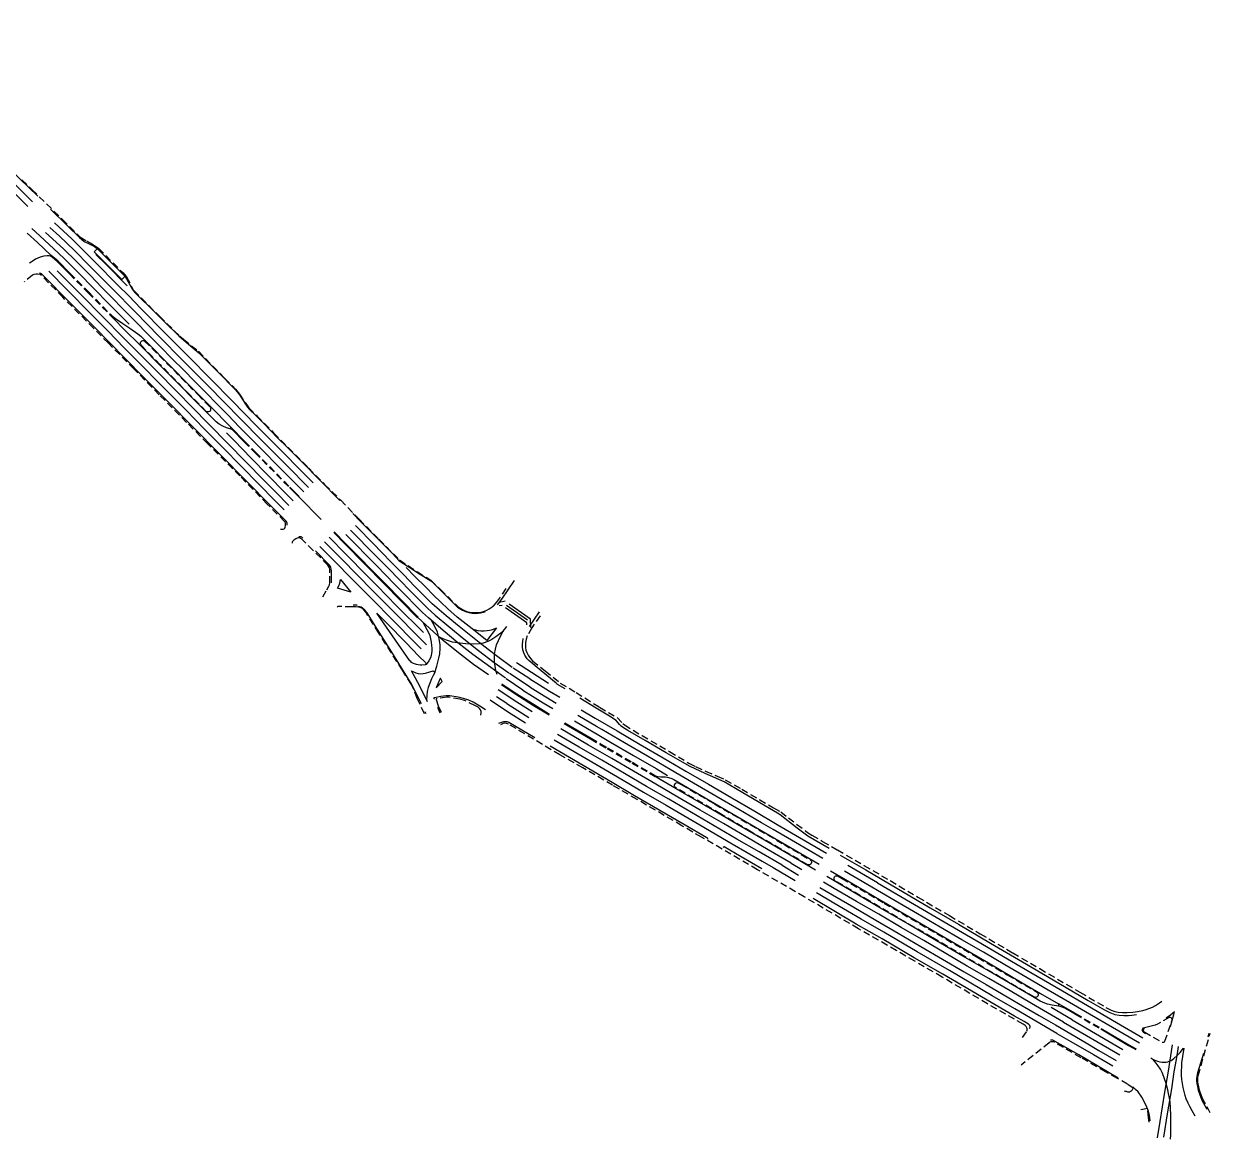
# Model space of a CAD drawing. Header units: millimetres. Extents: x 391363 to 392593, y 282975 to 284720.
# Drawn here: x 392040 to 392593, y 282975 to 283495 of the extents above; entities that cross this region are included whole.
import ezdxf

# ---------------------------------------------------------------- set-up
doc = ezdxf.new("R2010")
doc.units = ezdxf.units.MM
doc.linetypes.add('ACAD_ISO10W100', pattern=[18, 12, -3, 0, -3])
doc.linetypes.add('HIDDEN2', pattern=[4.7625, 3.175, -1.5875])
for name, color, linetype in [('가상선', 6, 'ACAD_ISO10W100'), ('도로경계', 6, 'HIDDEN2'), ('차선_겹선(1)', 1, 'Continuous'), ('차선_겹선(4)', 1, 'HIDDEN2'), ('차선_실선', 1, 'Continuous'), ('차선_점선', 2, 'Continuous'), ('택시정차대', 30, 'Continuous')]:
    doc.layers.add(name, color=color, linetype=linetype)

msp = doc.modelspace()

# ---------------------------------------------------------------- linework, layer by layer
at = {"layer": '가상선'}
for points in [[(392274.68, 283214.57, 2.16), (392274.6, 283215.59, 2.16), (392263.2, 283223.64, 2.15), (392261.84, 283223.43, 2.15)], [(392276.49, 283213.32, 2.15), (392276.34, 283217.29, 2.15), (392264.61, 283225.54, 2.27), (392261.9, 283225.04, 2.09)], [(392275.03, 283216.8, 2.23), (392264.44, 283224.18, 2.31)]]:
    msp.add_polyline3d(points, dxfattribs=at)
at = {"layer": '도로경계', "linetype": 'HIDDEN2'}
msp.add_polyline3d([(392039.66, 283421.86, 2.36), (392044.31, 283417.33, 2.38), (392058.46, 283403.4, 2.31), (392066.3, 283395.58, 2.6), (392066.59, 283395.26, 2.56), (392069.67, 283393.46, 2.59), (392072.72, 283391.69, 2.52), (392075.34, 283389.95, 2.48), (392086.77, 283378.48, 2.47), (392088.36, 283376.67, 2.44), (392091.4, 283370.68, 2.44), (392091.81, 283370.18, 2.44), (392103.76, 283358.26, 2.49), (392113.07, 283349.05, 2.39), (392114.89, 283347.6, 2.39), (392121.77, 283342.01, 2.33), (392134.1, 283329.38, 2.29), (392139.08, 283324.36, 2.29), (392140.92, 283322.02, 2.27), (392144.58, 283316.57, 2.32), (392145.26, 283315.7, 2.29), (392149.09, 283311.84, 2.29), (392156.78, 283304.01, 2.32), (392163.56, 283297.18, 2.4), (392173.05, 283287.66, 2.36), (392180.5, 283280, 2.31), (392188.02, 283272.62, 2.35), (392196.62, 283263.77, 2.37), (392205.83, 283254.43, 2.33), (392215.43, 283244.8, 2.15), (392223.74, 283239.23, 2.12), (392229.96, 283235.45, 2.13), (392234.45, 283231.06, 2.09), (392242.55, 283223.2, 2.05), (392243.58, 283222.4, 2.08), (392245.32, 283221.38, 2.06), (392246.78, 283220.8, 2.1), (392248.13, 283220.47, 2.06), (392249.78, 283220.33, 2.09), (392251.35, 283220.31, 2.09), (392252.35, 283220.4, 2.05), (392253.28, 283220.52, 2.02), (392254.57, 283220.86, 2.04), (392256.03, 283221.48, 2.09), (392257.2, 283222.11, 2.05), (392258.54, 283222.97, 2.05), (392259.42, 283223.7, 2.05), (392260.61, 283224.93, 2.05), (392265.22, 283231.64, 2.15)], dxfattribs=at)
at = {"layer": '도로경계'}
for points in [[(392159.99, 283259.12, 3.05), (392160.58, 283259.14, 3.01), (392161.2, 283259.21, 2.97), (392161.65, 283259.37, 2.97), (392161.98, 283259.65, 2.88), (392162.18, 283260.07, 2.87), (392162.35, 283260.71, 2.77), (392162.38, 283261.37, 2.75), (392162.3, 283261.83, 2.77), (392162.11, 283262.34, 2.71), (392161.88, 283262.74, 2.75), (392153.83, 283270.8, 2.52), (392141.14, 283283.92, 2.57), (392126.12, 283298.96, 2.53), (392116.3, 283308.88, 2.55), (392103.54, 283321.76, 2.55), (392091.85, 283333.66, 2.51), (392079.89, 283345.72, 2.43), (392073.04, 283352.65, 2.51), (392058.69, 283367.12, 2.48), (392048.73, 283377.33, 2.72), (392048.07, 283377.71, 2.75), (392046.95, 283377.95, 2.72), (392046.21, 283377.94, 2.77), (392045.25, 283377.76, 2.77), (392044.6, 283377.46, 2.8), (392040.62, 283374.22, 3.16)], [(392179.78, 283227.6, 3.61), (392181.55, 283230.82, 3.03), (392182.52, 283232.59, 2.81), (392182.77, 283233.21, 2.69), (392182.91, 283234.1, 2.65), (392182.96, 283239.8, 2.51), (392182.9, 283240.51, 2.48), (392182.78, 283241.13, 2.51), (392182.41, 283241.96, 2.51), (392182.11, 283242.38, 2.51), (392175.17, 283249.24, 2.52), (392169.72, 283254.71, 2.56), (392169.09, 283254.99, 2.57), (392168.44, 283255.05, 2.65), (392167.76, 283254.98, 2.73), (392167.07, 283254.71, 2.77), (392166.15, 283254.04, 2.91), (392165.64, 283253.44, 2.97), (392165.5, 283253.05, 3.05), (392165.48, 283252.56, 3.12)], [(392227.01, 283173.2, 2.2), (392223.66, 283180.25, 2.19), (392222, 283184.5, 2.24), (392220.94, 283186.79, 2.2), (392216.72, 283193.46, 2.29), (392205.81, 283210.75, 2.33), (392199.67, 283220.45, 2.31), (392198.6, 283221.67, 2.36), (392197.8, 283222.29, 2.37), (392197.12, 283222.64, 2.37), (392196.36, 283222.81, 2.37), (392195.03, 283222.93, 2.43), (392193.33, 283222.96, 2.68), (392186.99, 283223.13, 3.51), (392186.75, 283223.06, 3.53), (392186.35, 283222.76, 3.55)], [(392280.83, 283218.8, 2.16), (392277, 283213.22, 2.16), (392274.9, 283209.4, 2.19), (392274.4, 283207.87, 2.16), (392274.08, 283206.4, 2.16), (392274.01, 283205.14, 2.15), (392274.05, 283204.02, 2.12), (392274.27, 283202.73, 2.1), (392274.61, 283201.65, 2.09), (392275.23, 283200.42, 2.09), (392275.85, 283199.49, 2.09), (392276.49, 283198.71, 2.09), (392277.38, 283197.88, 2.09), (392283.2, 283193.17, 1.97), (392290.25, 283187.5, 2.01), (392297.6, 283183.03, 2.05), (392308.56, 283176.24, 2.02), (392316.71, 283171.39, 1.97), (392319.32, 283168.64, 1.96), (392320.09, 283168.01, 1.94), (392328.29, 283163.02, 1.93), (392341.14, 283155.6, 1.94), (392350.02, 283150.24, 1.98), (392353.23, 283148.56, 1.98), (392357.86, 283146.4, 2.02), (392363.26, 283144.06, 2.04), (392367.03, 283142.48, 2), (392374.7, 283138.06, 1.9), (392383.09, 283133.09, 1.94), (392389.56, 283129.4, 1.93), (392392.92, 283127.43, 1.93), (392396.51, 283124.72, 1.93), (392404.38, 283118.6, 1.96), (392405.38, 283117.87, 1.96), (392407.41, 283116.7, 1.94), (392412.29, 283113.76, 1.93), (392419.23, 283109.78, 1.94), (392431.6, 283102.58, 1.92), (392443.8, 283095.45, 1.94), (392456.67, 283087.82, 1.89), (392471.39, 283079.16, 1.9), (392485.68, 283070.7, 1.73), (392500.86, 283061.82, 1.69), (392513.42, 283054.47, 1.68), (392532.12, 283043.5, 1.72), (392544.22, 283036.42, 1.73), (392546.72, 283035.2, 1.73), (392548.45, 283034.54, 1.82), (392549.94, 283034.2, 1.86), (392552.03, 283034.02, 1.88), (392553.95, 283034.02, 1.98), (392556.69, 283034.2, 2.06), (392558.98, 283034.53, 2.21), (392561.45, 283034.97, 2.32), (392562.96, 283035.39, 2.4), (392565.97, 283036.48, 2.47), (392567.3, 283037.27, 2.47), (392569.2, 283038.5, 2.51), (392570.31, 283039.3, 2.55)], [(392253.32, 283172.51, 2.41), (392253.45, 283173.6, 2.37), (392253.37, 283174.26, 2.25), (392253.08, 283175, 2.25), (392252.61, 283175.66, 2.19), (392252, 283176.19, 2.19), (392250.75, 283176.91, 2.16), (392245.61, 283179.4, 2.2), (392243.61, 283179.94, 2.16), (392238.21, 283180.92, 2.21), (392237.42, 283180.9, 2.21), (392232.99, 283180.19, 2.2), (392232.69, 283180.14, 2.2), (392232.51, 283180.07, 2.2), (392232.43, 283179.94, 2.2), (392232.42, 283179.79, 2.2), (392233.44, 283176.85, 2.16), (392234.83, 283173.9, 2.06)], [(392505.46, 283022.45, 1.77), (392507.43, 283025.39, 1.66), (392507.57, 283025.89, 1.66), (392507.57, 283026.47, 1.66), (392507.46, 283026.98, 1.66), (392507.16, 283027.49, 1.66), (392506.63, 283027.97, 1.66), (392505.74, 283028.57, 1.66), (392497.61, 283033.28, 1.74), (392489.15, 283038.1, 1.73), (392467.95, 283050.57, 1.76), (392455.21, 283057.95, 1.78), (392446.65, 283062.96, 1.82), (392429.08, 283073.05, 1.81), (392403.82, 283087.91, 2), (392382.02, 283100.57, 1.88), (392356.01, 283115.72, 1.89), (392346.85, 283121.02, 1.84), (392325.96, 283133.27, 1.86), (392314.6, 283139.92, 2.08), (392300.79, 283147.99, 2.1), (392290.08, 283153.98, 2.21), (392266.11, 283168.37, 2.1), (392265.21, 283168.68, 2.1), (392264.44, 283168.78, 2.1), (392263.7, 283168.64, 2.1), (392262.48, 283168.05, 2.1)], [(392592.81, 282987.35, 2.41), (392589.58, 282993.43, 2.49), (392588.76, 282995.23, 2.49), (392587.82, 282997.81, 2.49), (392587.43, 282999.47, 2.47), (392587.07, 283001.65, 2.47), (392587.04, 283003.01, 2.39), (392587.09, 283004.01, 2.33), (392587.22, 283004.63, 2.25), (392592.75, 283024.41, 2.6)], [(392553.07, 282997.08, 2.31), (392553.3, 282997.56, 2.31), (392554.25, 282997.08, 2.31), (392554.79, 282997.04, 2.31), (392555.24, 282997.15, 2.31), (392555.73, 282997.34, 2.31), (392556.07, 282997.57, 2.31), (392556.42, 282997.89, 2.31), (392556.97, 282998.76, 2.28), (392554.33, 283000.6, 2.1), (392549.64, 283003.27, 2.01), (392544.11, 283006.4, 2.01), (392532.7, 283012.99, 1.82), (392519.8, 283020.37, 1.7), (392519.24, 283020.46, 1.7), (392518.65, 283020.4, 1.7), (392518.2, 283020.24, 1.7), (392517.84, 283019.89, 1.7), (392504.82, 283009.6, 1.81)], [(392564.31, 282983, 2.24), (392564.13, 282985.16, 2.24), (392563.55, 282989.39, 2.35), (392560.21, 282988.75, 2.51)]]:
    msp.add_polyline3d(points, dxfattribs=at)
for points in [[(392121.47, 283321.82, 2.65), (392127.19, 283316.01, 2.57), (392127.45, 283315.59, 2.57), (392127.49, 283315.04, 2.57), (392127.43, 283314.55, 2.62), (392127.2, 283314.14, 2.62), (392126.93, 283313.88, 2.63), (392126.51, 283313.77, 2.63), (392126.11, 283313.76, 2.63), (392125.78, 283313.83, 2.63), (392125.47, 283313.99, 2.63), (392117.9, 283321.62, 2.59), (392104.04, 283335.75, 2.49), (392095.38, 283344.55, 2.62), (392094.99, 283345.1, 2.63), (392094.88, 283345.53, 2.63), (392094.9, 283345.96, 2.63), (392095.02, 283346.35, 2.63), (392095.23, 283346.63, 2.63), (392095.51, 283346.81, 2.63), (392095.95, 283346.96, 2.63), (392096.18, 283346.98, 2.63), (392096.51, 283346.88, 2.62), (392096.77, 283346.75, 2.62), (392103.66, 283339.91, 2.65)], [(392394.23, 283112.42, 2.05), (392406.66, 283105.07, 1.98), (392407.05, 283104.71, 2), (392407.21, 283104.38, 2), (392407.22, 283103.95, 2), (392407.09, 283103.45, 2), (392406.83, 283103.07, 2), (392406.48, 283102.85, 2.02), (392406.05, 283102.76, 2.02), (392405.72, 283102.78, 2.02), (392405.49, 283102.85, 2.02), (392392.93, 283110.18, 2.06), (392379.2, 283118.08, 2.08), (392364.88, 283126.54, 2.08), (392343.83, 283138.79, 2.13), (392343.58, 283139.1, 2.13), (392343.43, 283139.39, 2.16), (392343.36, 283139.81, 2.16), (392343.42, 283140.11, 2.15), (392343.66, 283140.61, 2.13), (392343.98, 283140.9, 2.15), (392344.25, 283141.05, 2.15), (392344.62, 283141.1, 2.13), (392344.91, 283141.07, 2.15), (392345.13, 283141.03, 2.17), (392346.49, 283140.27, 2.09), (392362.07, 283131.19, 2.08)], [(392498.28, 283051.61, 1.76), (392512.18, 283043.51, 1.73), (392512.57, 283043.12, 1.74), (392512.76, 283042.62, 1.74), (392512.75, 283042.12, 1.74), (392512.62, 283041.72, 1.74), (392512.31, 283041.38, 1.74), (392511.93, 283041.19, 1.74), (392511.53, 283041.1, 1.74), (392511.23, 283041.12, 1.74), (392510.91, 283041.21, 1.74), (392495.69, 283050.09, 1.82), (392478.69, 283060.02, 1.84), (392463.52, 283068.88, 1.88), (392451.27, 283075.95, 1.96), (392434.08, 283086.03, 2.05), (392418.25, 283095.39, 2.06), (392417.95, 283095.67, 2.06), (392417.78, 283096.04, 2.06), (392417.73, 283096.38, 2.06), (392417.74, 283096.82, 2.06), (392417.86, 283097.16, 2.06), (392418.13, 283097.48, 2.06), (392418.41, 283097.64, 2.06), (392418.8, 283097.73, 2.06), (392419.16, 283097.7, 2.06), (392419.57, 283097.59, 2.06), (392421.42, 283096.51, 2.06), (392440.98, 283085.04, 1.9), (392465.54, 283070.72, 1.86), (392484.64, 283059.61, 1.8)], [(392566.3, 283022.61, 2.45), (392570.51, 283020.2, 2.48), (392570.8, 283020.17, 2.48), (392571.15, 283020.24, 2.48), (392571.46, 283020.46, 2.49), (392571.65, 283020.71, 2.48), (392575.08, 283030.42, 2.69), (392575.09, 283030.73, 2.68), (392574.91, 283031.21, 2.68), (392574.65, 283031.54, 2.65), (392574.34, 283031.71, 2.65), (392573.97, 283031.76, 2.65), (392573.72, 283031.7, 2.65), (392568.31, 283028.63, 2.48), (392567.09, 283028.14, 2.48), (392564.09, 283027.43, 2.36), (392562.22, 283026.93, 2.2), (392561.84, 283026.63, 2.17), (392561.65, 283026.2, 2.17), (392561.61, 283025.78, 2.17), (392561.75, 283025.42, 2.19), (392561.9, 283025.18, 2.19), (392562.28, 283024.93, 2.19)]]:
    msp.add_polyline3d(points, close=True, dxfattribs=at)
at = {"layer": '차선_겹선(1)'}
for points in [[(392056.09, 283383.81, 2.77), (392061.72, 283378.04, 2.8)], [(392056.37, 283384.09, 2.77), (392062.01, 283378.31, 2.8)], [(392143.03, 283299.89, 2.64), (392137.71, 283305.35, 2.69), (392137.34, 283305.59, 2.69), (392136.54, 283305.86, 2.69)], [(392143.25, 283300.1, 2.64), (392136.75, 283306.76, 2.71)], [(392164.16, 283278.5, 2.61), (392168.5, 283274.13, 2.75)], [(392164.37, 283278.71, 2.61), (392168.71, 283274.34, 2.75)], [(392184.78, 283257.57, 2.54), (392190.14, 283252.11, 2.51), (392208.3, 283233.67, 2.43), (392223.78, 283217.88, 2.49)], [(392185.06, 283257.85, 2.54), (392190.43, 283252.39, 2.51), (392208.58, 283233.95, 2.43), (392224.06, 283218.16, 2.49)], [(392262.82, 283186.86, 2.3), (392269.07, 283182.64, 2.29), (392277.8, 283177.08, 2.33), (392285, 283172.7, 2.27)], [(392263.05, 283187.19, 2.3), (392269.29, 283182.98, 2.29), (392278.01, 283177.42, 2.33), (392285.21, 283173.04, 2.27)], [(392292.11, 283168.63, 2.25), (392304.38, 283161.47, 2.37)], [(392292.32, 283168.97, 2.25), (392304.58, 283161.81, 2.37)], [(392530.07, 283033.56, 1.82), (392522.19, 283038.11, 1.74)], [(392529.92, 283033.3, 1.82), (392525.12, 283036.07, 1.77), (392523.36, 283036.65, 1.75), (392522.23, 283036.93, 1.75)], [(392541.83, 283026.37, 1.91), (392554.81, 283018.74, 2.15), (392558.11, 283016.81, 2.18)], [(392541.98, 283026.63, 1.91), (392554.97, 283019, 2.15), (392558.26, 283017.07, 2.18)]]:
    msp.add_polyline3d(points, dxfattribs=at)
at = {"layer": '차선_겹선(4)'}
for points in [[(392061.72, 283378.04, 2.8), (392070.35, 283369.37, 2.79), (392080.42, 283359.11, 2.72)], [(392062.01, 283378.31, 2.8), (392070.64, 283369.65, 2.79), (392080.7, 283359.39, 2.72)], [(392143.03, 283299.89, 2.64), (392148.09, 283294.84, 2.73), (392164.16, 283278.5, 2.61)], [(392143.25, 283300.1, 2.64), (392148.3, 283295.06, 2.73), (392164.37, 283278.71, 2.61)], [(392304.38, 283161.47, 2.37), (392308.78, 283158.9, 2.31), (392312.02, 283156.99, 2.29), (392323.62, 283150.23, 2.29), (392334.35, 283143.98, 2.17)], [(392304.58, 283161.81, 2.37), (392308.98, 283159.25, 2.31), (392312.22, 283157.34, 2.29), (392323.82, 283150.58, 2.29), (392334.55, 283144.33, 2.17)], [(392529.92, 283033.3, 1.82), (392541.83, 283026.37, 1.91)], [(392530.07, 283033.56, 1.82), (392541.98, 283026.63, 1.91)]]:
    msp.add_polyline3d(points, dxfattribs=at)
at = {"layer": '차선_실선'}
for points in [[(392047.02, 283414.16, 2.34), (392030.18, 283430.59, 2.27), (392014.26, 283446.1, 2.38), (392010.42, 283449.8, 2.32), (392007.69, 283452.6, 2.36), (392005.09, 283455.4, 2.39), (392001.63, 283459.04, 2.42), (391999.58, 283461.14, 2.42), (391997.82, 283463.09, 2.38), (391996.91, 283464.29, 2.38), (391996.33, 283465.12, 2.39), (391994.52, 283468.12, 2.4), (391992.52, 283471.97, 2.4), (391991.81, 283473.73, 2.4), (391991.21, 283475.77, 2.43), (391990.49, 283478.9, 2.39), (391989.96, 283481.56, 2.43)], [(392052.94, 283408.16, 2.34), (392060.91, 283400.38, 2.4), (392066.46, 283394.96, 2.47), (392068.41, 283393.33, 2.47), (392068.93, 283392.96, 2.47), (392070.59, 283392.13, 2.47), (392072.18, 283391.44, 2.45), (392073.43, 283390.74, 2.48), (392074.62, 283389.78, 2.47), (392087.62, 283376.75, 2.35), (392091.05, 283370.78, 2.36), (392092.18, 283369.35, 2.4), (392092.97, 283368.56, 2.4), (392101.19, 283360.52, 2.43), (392106.19, 283355.48, 2.31), (392112.68, 283349.13, 2.35), (392118.32, 283344.4, 2.36), (392122.06, 283341.21, 2.35), (392124.61, 283338.58, 2.36), (392130.99, 283332.28, 2.36), (392138.83, 283324.15, 2.33), (392140.38, 283322.38, 2.32), (392141.52, 283320.78, 2.29), (392143.72, 283317.34, 2.31), (392144.68, 283315.94, 2.32), (392145.46, 283315.1, 2.29), (392148.68, 283311.88, 2.25), (392152.24, 283308.3, 2.27), (392158.65, 283301.74, 2.31), (392162.96, 283297.52, 2.36), (392170.06, 283290.29, 2.28), (392178.48, 283281.79, 2.31), (392187.6, 283272.55, 2.36)], [(392064.97, 283379.38, 2.83), (392059.49, 283385.03, 2.79), (392056.62, 283387.7, 2.82), (392047.9, 283395.83, 2.86), (392044.3, 283399.2, 2.8)], [(392064.14, 283388.91, 2.77), (392057.11, 283395.6, 2.81), (392052.68, 283399.57, 2.82)], [(392063.08, 283394.27, 2.63), (392054.77, 283401.85, 2.59)], [(392064.87, 283383.92, 2.83), (392059.04, 283389.65, 2.82), (392050.67, 283397.37, 2.81)], [(392163.1, 283261.02, 2.72), (392163.1, 283261.24, 2.71), (392163.04, 283261.97, 2.71), (392162.92, 283262.44, 2.71), (392162.71, 283262.84, 2.71), (392155.49, 283270.05, 2.61), (392144.2, 283281.54, 2.52), (392119.22, 283306.74, 2.59), (392107.72, 283318.38, 2.61), (392096.5, 283329.68, 2.53), (392087.39, 283339, 2.44), (392073.55, 283352.99, 2.52), (392061.76, 283364.92, 2.51), (392049.37, 283377.49, 2.67), (392048.76, 283378.06, 2.68), (392048.4, 283378.21, 2.65), (392047.74, 283378.36, 2.65)], [(392157.66, 283276.52, 2.66), (392163.81, 283270.23, 2.66)], [(392157.7, 283272.19, 2.66), (392161.66, 283268.12, 2.66)], [(392162.22, 283276.14, 2.73), (392165.97, 283272.35, 2.73)], [(392193.64, 283266.45, 2.36), (392197.21, 283262.79, 2.36), (392212.07, 283247.82, 2.28), (392215.3, 283244.44, 2.16), (392216.05, 283243.88, 2.2), (392220.21, 283241.29, 2.21), (392223.5, 283239.12, 2.16), (392229.98, 283235.03, 2.13), (392230.38, 283234.72, 2.13), (392236.46, 283228.79, 2.1), (392242.47, 283222.89, 2.02), (392244.73, 283221.43, 2.1), (392246.14, 283220.74, 2.05), (392247.63, 283220.31, 2.06), (392249.29, 283220.03, 2.08), (392250.91, 283219.93, 2.06), (392252.09, 283219.96, 2.05), (392253.15, 283220.11, 2.05), (392254.47, 283220.5, 2.01), (392255.47, 283220.84, 2.01)], [(392203.7, 283251.83, 2.43), (392194.86, 283260.83, 2.46)], [(392170.4, 283255.01, 2.53), (392169.98, 283255.36, 2.56), (392169.66, 283255.52, 2.56), (392169.3, 283255.58, 2.59), (392168.5, 283255.58, 2.63)], [(392204.81, 283242.03, 2.49), (392190.45, 283256.63, 2.55)], [(392192.64, 283258.72, 2.47), (392204.06, 283247.04, 2.43)], [(392183.8, 283234.18, 2.6), (392183.67, 283239.52, 2.47), (392183.59, 283240.67, 2.49), (392183.5, 283241.35, 2.51), (392183.32, 283241.77, 2.51), (392182.79, 283242.37, 2.47), (392176.26, 283249.03, 2.51)], [(392261.04, 283223.98, 2.13), (392263.06, 283226.47, 2.12), (392269, 283235.22, 2.04)], [(392195.62, 283223.79, 2.41), (392193.8, 283223.73, 2.53)], [(392225.57, 283177.76, 2.14), (392223.51, 283182.05, 2.16), (392221.18, 283186.82, 2.13), (392210.99, 283203.15, 2.28), (392204.08, 283214.14, 2.31), (392200.3, 283220.14, 2.28), (392199.25, 283221.46, 2.28), (392198.16, 283222.41, 2.31), (392197.54, 283222.8, 2.35), (392196.87, 283223.02, 2.39), (392196.01, 283223.13, 2.37)], [(392228.04, 283205.28, 2.61), (392209.6, 283223.71, 2.43)], [(392226.64, 283210.95, 2.59), (392214.06, 283223.5, 2.51)], [(392225.47, 283203.38, 2.45), (392209.6, 283219.39, 2.44)], [(392280.45, 283220.68, 2.13), (392275.81, 283213.79, 2.13)], [(392292.45, 283184.74, 2), (392288.95, 283186.87, 2), (392288.31, 283187.45, 2.01), (392281.27, 283193.21, 2), (392275.54, 283198.02, 2.01), (392274.8, 283198.78, 2.02), (392273.75, 283200.39, 2.05), (392273.23, 283201.5, 2.06), (392272.86, 283202.96, 2.06), (392272.72, 283204.33, 2.05), (392272.71, 283205.59, 2.09), (392272.8, 283207.06, 2.1), (392272.93, 283207.89, 2.1), (392273.02, 283208.26, 2.1)], [(392272.78, 283184.24, 2.29), (392265.05, 283189.4, 2.23)], [(392276.27, 283185.6, 2.19), (392266.64, 283191.88, 2.2)], [(392276.07, 283189.44, 2.17), (392268.3, 283194.48, 2.16)], [(392227.99, 283179.61, 2.13), (392228.3, 283178.82, 2.17)], [(392255.48, 283175.02, 2.15), (392252.77, 283176.75, 2.15), (392249.64, 283178.54, 2.17), (392247.6, 283179.52, 2.12), (392245.2, 283180.36, 2.13), (392242.78, 283180.94, 2.17), (392238.79, 283181.56, 2.2), (392237.94, 283181.6, 2.2), (392237.13, 283181.55, 2.2), (392234.65, 283181.22, 2.2), (392231.69, 283180.65, 2.19), (392231.44, 283180.52, 2.19), (392231.42, 283180.33, 2.19), (392231.46, 283180.1, 2.19), (392231.48, 283180.05, 2.18)], [(392277.16, 283174.03, 2.37), (392270, 283178.53, 2.36)], [(392415.44, 283110.36, 2.04), (392405.51, 283116.22, 2), (392400.44, 283119.97, 1.98), (392392.62, 283126.04, 1.94), (392391.32, 283126.89, 1.97), (392383.19, 283131.62, 1.97), (392371.74, 283138.4, 1.94), (392366.47, 283141.52, 1.9), (392357.65, 283145.36, 1.9), (392350.67, 283148.58, 1.93), (392347.11, 283150.56, 1.94), (392339.56, 283154.94, 2), (392329.76, 283160.76, 1.97), (392321.62, 283165.46, 1.98), (392319.17, 283166.89, 2.01), (392318.53, 283167.42, 2.02), (392317.86, 283168.15, 2.02), (392317.18, 283169, 2), (392316.18, 283170.11, 2.02), (392313.18, 283172, 1.98), (392306.87, 283175.8, 2), (392299.41, 283180.42, 2.02)], [(392227.75, 283173.22, 2.12), (392227.36, 283174.02, 2.12)], [(392233.07, 283176.3, 2.07), (392234.2, 283173.62, 1.98)], [(392265.39, 283177.9, 2.27), (392275.56, 283171.42, 2.36)], [(392273.98, 283168.85, 2.2), (392266.21, 283173.71, 2.25)], [(392300.01, 283174.99, 2.1), (392306.53, 283171.16, 2.17)], [(392261.57, 283168.84, 2.1), (392263.89, 283169.56, 2.13), (392264.46, 283169.63, 2.13), (392264.97, 283169.65, 2.13), (392265.33, 283169.59, 2.13), (392266.25, 283169.2, 2.13), (392278.43, 283162.07, 2.15)], [(392296.81, 283169.83, 2.22), (392308.2, 283163.18, 2.21)], [(392307.05, 283167.29, 2.25), (392298.37, 283172.35, 2.16)], [(392359.02, 283114.67, 1.93), (392358.91, 283114.94, 1.96), (392358.76, 283115.18, 1.96), (392358.48, 283115.43, 1.96), (392348.42, 283121.24, 1.85), (392324.8, 283135.02, 1.93), (392314.4, 283141.09, 2.06), (392285.53, 283158.01, 2.22)], [(392409.11, 283100.4, 1.96), (392401.83, 283104.68, 1.96), (392388.18, 283112.66, 2.02), (392374.59, 283120.57, 2.09), (392361.08, 283128.43, 2.13), (392347.91, 283136.08, 2.12), (392336.75, 283142.6, 2.15), (392334.35, 283143.98, 2.17), (392334.55, 283144.33, 2.17), (392335.04, 283144.07, 2.16), (392335.57, 283143.98, 2.19), (392337.07, 283143.85, 2.2), (392338.55, 283143.86, 2.2), (392339.17, 283143.81, 2.19), (392339.93, 283143.72, 2.19), (392340.67, 283143.51, 2.17), (392342.22, 283142.98, 2.2), (392343.15, 283142.49, 2.16), (392352.06, 283137.36, 2.06), (392364.12, 283130.29, 2.1), (392381.06, 283120.44, 2.1), (392395.58, 283111.98, 2.13), (392410.81, 283103.07, 1.98)], [(392384.05, 283100.92, 1.93), (392374.48, 283106.56, 1.93), (392366.58, 283111.13, 1.96), (392366.38, 283111.14, 1.96), (392366.15, 283111.05, 1.96), (392365.89, 283110.82, 1.93)], [(392420.58, 283107.35, 1.94), (392432.43, 283100.45, 1.89), (392446.94, 283091.9, 1.92), (392462.41, 283082.84, 1.89), (392475.61, 283075.16, 1.82), (392490.54, 283066.32, 1.74), (392507.24, 283056.53, 1.7), (392522.38, 283047.64, 1.68), (392536.03, 283039.63, 1.69), (392543.56, 283035.26, 1.76), (392546.07, 283034, 1.78), (392548.46, 283033.14, 1.84), (392550.39, 283032.75, 1.89), (392552.57, 283032.58, 1.98), (392554.75, 283032.62, 2.05), (392556.36, 283032.81, 2.01), (392558.41, 283033.06, 2.01)], [(392389.27, 283101.53, 2.06), (392399.54, 283095.54, 1.96)], [(392393.57, 283102.59, 2.16), (392401.13, 283098.05, 1.96)], [(392397.7, 283103.6, 2.15), (392402.76, 283100.62, 1.96)], [(392437.89, 283094.4, 1.96), (392424.15, 283102.44, 1.94)], [(392415.99, 283100.04, 1.95), (392425.95, 283094.22, 2.05), (392439.6, 283086.27, 2.01), (392458.46, 283075.28, 1.97), (392474.07, 283066.11, 1.81), (392489.55, 283057.12, 1.81), (392505.3, 283047.94, 1.81), (392513.75, 283042.97, 1.81), (392522.19, 283038.11, 1.74), (392522.23, 283036.93, 1.75), (392519.27, 283037.47, 1.73), (392517.11, 283037.97, 1.8), (392515.74, 283038.43, 1.81), (392513.62, 283039.34, 1.76), (392510.03, 283041.47, 1.75), (392500.74, 283046.87, 1.76), (392489.52, 283053.45, 1.81), (392477.66, 283060.35, 1.79), (392465.44, 283067.48, 1.84), (392452.03, 283075.32, 1.92), (392439.31, 283082.71, 1.99), (392425.65, 283090.75, 2.01), (392414.29, 283097.33, 1.96)], [(392433.45, 283093.5, 1.97), (392422.53, 283099.92, 1.97)], [(392508.66, 283026.65, 1.67), (392508.91, 283027.15, 1.7), (392508.97, 283027.56, 1.7), (392508.84, 283027.92, 1.7), (392508.58, 283028.33, 1.7), (392508.23, 283028.63, 1.7), (392506.14, 283029.79, 1.7), (392501.76, 283032.34, 1.66), (392481.77, 283043.98, 1.73), (392468.28, 283051.86, 1.8), (392454.96, 283059.57, 1.84), (392440.1, 283068.29, 1.85), (392428.05, 283075.25, 1.85), (392407.89, 283087.12, 1.88)], [(392524.56, 283029.56, 1.85), (392550.65, 283014.34, 2.07)], [(392528.55, 283030.65, 1.91), (392552.18, 283016.84, 2.1)], [(392574.36, 283027.59, 2.59), (392575.9, 283033.15, 2.68), (392576.23, 283034.35, 2.75), (392574.36, 283032.8, 2.65), (392572.3, 283031.42, 2.58)], [(392520.7, 283028.27, 1.8), (392534.99, 283019.92, 1.85), (392541.01, 283016.43, 1.99), (392549.07, 283011.74, 2.04)], [(392521.41, 283024.33, 1.83), (392527.9, 283020.56, 1.87), (392538.49, 283014.46, 1.99), (392547.5, 283009.17, 2)], [(392561.7, 283027.06, 2.24), (392561.38, 283026.8, 2.24), (392561.23, 283026.47, 2.24), (392561.13, 283026, 2.24), (392561.18, 283025.62, 2.23), (392561.36, 283025.28, 2.24), (392561.56, 283025.03, 2.24), (392562.72, 283024.31, 2.24)], [(392591.81, 283022.71, 2.57), (392592.29, 283024.5, 2.59)], [(392549.93, 283003.51, 2.02), (392531.68, 283014.28, 1.8), (392519.48, 283021.13, 1.7), (392518.98, 283021.21, 1.7), (392518.68, 283021.18, 1.7), (392518.48, 283021.11, 1.7)], [(392589.65, 283015, 2.41), (392586.93, 283005.92, 2.39), (392586.54, 283004.32, 2.37), (392586.43, 283003.39, 2.37), (392586.44, 283002.32, 2.36), (392586.54, 283000.88, 2.39), (392586.8, 282999.57, 2.39), (392587.18, 282997.92, 2.39), (392587.74, 282996.16, 2.36), (392588.35, 282994.52, 2.41), (392588.95, 282993.19, 2.45), (392591.15, 282988.98, 2.4)], [(392564.82, 282983.53, 2.21), (392564.5, 282986.2, 2.22), (392564.13, 282988.14, 2.23), (392563.05, 282990.81, 2.27), (392561.03, 282994.64, 2.3), (392559.29, 282997.1, 2.29), (392558.08, 282998.26, 2.21), (392556.8, 282999.37, 2.19)]]:
    msp.add_polyline3d(points, dxfattribs=at)
for points in [[(392080.42, 283359.11, 2.72), (392080.7, 283359.39, 2.72), (392081.74, 283358.41, 2.67), (392083.14, 283357.29, 2.69), (392086.63, 283354.87, 2.69), (392089.91, 283352.72, 2.71), (392093.66, 283350.07, 2.73), (392094.94, 283349.08, 2.73), (392098.45, 283345.62, 2.71), (392108.19, 283335.66, 2.61), (392117.82, 283325.89, 2.62), (392127.42, 283316.2, 2.57), (392136.75, 283306.76, 2.71), (392136.54, 283305.86, 2.69), (392134.89, 283306.37, 2.74), (392133.2, 283307.07, 2.73), (392131.52, 283307.97, 2.69), (392130.04, 283309.18, 2.66), (392126.93, 283312.23, 2.66), (392118.73, 283320.52, 2.57), (392114.05, 283325.22, 2.61), (392104.39, 283334.92, 2.53), (392094.63, 283344.8, 2.57), (392087.14, 283352.34, 2.63), (392082.52, 283356.98, 2.65)], [(392187.98, 283235.71, 2.39), (392192.8, 283229.77, 2.4), (392186.49, 283231.62, 2.67), (392187.08, 283232.77, 2.48), (392187.59, 283234.03, 2.41)], [(392224.44, 283200.07, 2.43), (392227.44, 283197.11, 2.43), (392227.65, 283196.72, 2.43), (392227.7, 283196.41, 2.43), (392227.67, 283196.17, 2.43), (392227.48, 283196.01, 2.43), (392227.27, 283195.91, 2.43), (392225.87, 283195.75, 2.43), (392224.95, 283195.79, 2.45), (392224.09, 283195.89, 2.42), (392223.35, 283196.08, 2.43), (392221.93, 283196.61, 2.43), (392220.97, 283197.12, 2.43), (392220.6, 283197.45, 2.43), (392220.2, 283197.89, 2.43), (392213.56, 283207.49, 2.39), (392207.94, 283215.49, 2.41), (392204.77, 283220.03, 2.43), (392209.68, 283215.14, 2.41), (392218.27, 283206.31, 2.42)], [(392260.52, 283213.22, 2.28), (392256.12, 283207.3, 2.29), (392249.17, 283212.71, 2.25), (392250.21, 283212.43, 2.25), (392251.85, 283212, 2.25), (392253.25, 283211.86, 2.24), (392254.87, 283211.83, 2.25), (392256.18, 283211.92, 2.25), (392257.24, 283212.11, 2.28), (392258.18, 283212.31, 2.28), (392259.13, 283212.6, 2.27)], [(392231.03, 283193.2, 2.47), (392231.9, 283192.39, 2.43), (392231.13, 283190.98, 2.31), (392230.33, 283189.44, 2.33), (392229.47, 283187.35, 2.23), (392228.78, 283185.42, 2.21), (392228.34, 283183.54, 2.22), (392228.1, 283181.65, 2.15), (392227.99, 283179.61, 2.13), (392224.82, 283186.04, 2.21), (392220.96, 283193.2, 2.27), (392222.98, 283192.29, 2.3), (392224.03, 283191.95, 2.33), (392225.33, 283191.83, 2.33), (392226.35, 283191.88, 2.35), (392227.45, 283192.06, 2.33), (392229.45, 283192.63, 2.34)], [(392234.51, 283189.79, 2.41), (392234.19, 283189.26, 2.41), (392233.36, 283187.42, 2.31), (392232.46, 283185.19, 2.3), (392235.27, 283188.2, 2.35)]]:
    msp.add_polyline3d(points, close=True, dxfattribs=at)
at = {"layer": '차선_점선'}
for points in [[(391960.25, 283494.54, 2.71), (391968.52, 283485.53, 2.71), (391976.88, 283476.62, 2.7), (391985.2, 283467.74, 2.62), (391993.61, 283458.87, 2.58), (392002.79, 283449.31, 2.54), (392012.69, 283439.21, 2.56), (392022.79, 283428.94, 2.58), (392034.03, 283417.75, 2.66), (392042.42, 283409.46, 2.39)], [(392044.57, 283411.66, 2.38), (392036.14, 283419.98, 2.5), (392024.88, 283431.21, 2.48), (392014.68, 283441.5, 2.48), (392004.94, 283451.45, 2.51), (391995.74, 283461.07, 2.5), (391987.81, 283469.48, 2.51), (391985.75, 283471.68, 2.53)], [(392056.37, 283384.09, 2.77), (392053.22, 283386.57, 2.81), (392046.87, 283392.67, 2.89), (392042.14, 283396.96, 2.87)], [(392063.08, 283394.27, 2.63), (392073.63, 283383.68, 2.78), (392084.34, 283372.82, 2.71), (392089.33, 283367.75, 2.58), (392094.99, 283361.94, 2.63), (392106.21, 283350.55, 2.59), (392116.96, 283339.69, 2.58), (392127.7, 283328.8, 2.54), (392137.43, 283318.92, 2.49), (392148.74, 283307.42, 2.49), (392160.09, 283295.93, 2.53), (392170.04, 283285.87, 2.54), (392175.21, 283280.68, 2.5)], [(392173.05, 283278.5, 2.7), (392162.89, 283288.74, 2.69), (392152.24, 283299.55, 2.67), (392140.51, 283311.39, 2.63), (392134.91, 283317.15, 2.59), (392125.24, 283326.93, 2.5), (392114.57, 283337.77, 2.65), (392103.51, 283348.94, 2.63), (392092.44, 283360.19, 2.67), (392081.81, 283371.01, 2.69), (392071.12, 283381.81, 2.73), (392064.14, 283388.91, 2.77)], [(392056.09, 283383.81, 2.77), (392053.77, 283385.85, 2.89), (392052.94, 283386.32, 2.89), (392052.38, 283386.46, 2.89), (392051.4, 283386.49, 2.82), (392049.81, 283386.27, 2.77), (392048.12, 283385.81, 2.75), (392046.03, 283384.84, 2.73), (392044.47, 283383.87, 2.71), (392043.93, 283383.51, 2.7), (392043.21, 283383.04, 2.7)], [(392170.8, 283276.5, 2.65), (392163.05, 283284.29, 2.66), (392157.96, 283289.49, 2.69), (392152.48, 283295.04, 2.66), (392146.71, 283300.9, 2.59), (392140.99, 283306.67, 2.5), (392135.47, 283312.33, 2.61), (392130.63, 283317.19, 2.55), (392125.21, 283322.74, 2.57), (392119.94, 283328.03, 2.63), (392114.93, 283333.13, 2.59), (392109.64, 283338.47, 2.65), (392104.09, 283344.09, 2.58), (392098.26, 283350.02, 2.59), (392092.68, 283355.68, 2.66), (392086.51, 283361.93, 2.67), (392081.67, 283366.86, 2.74), (392076.68, 283371.9, 2.74), (392071.48, 283377.21, 2.73), (392064.87, 283383.92, 2.83)], [(392088.64, 283372.5, 2.49), (392078.83, 283382.34, 2.6), (392074.1, 283387.1, 2.57)], [(392157.7, 283272.19, 2.66), (392149.64, 283280.37, 2.62), (392142, 283288.15, 2.66), (392132.86, 283297.43, 2.67), (392124.54, 283305.87, 2.67), (392116.03, 283314.52, 2.63), (392114.01, 283316.54, 2.66), (392109.78, 283320.86, 2.65), (392103.09, 283327.58, 2.54), (392095.84, 283334.98, 2.61), (392087.3, 283343.56, 2.58), (392079.73, 283351.28, 2.59), (392071.92, 283359.2, 2.61), (392060.61, 283370.7, 2.62), (392052.09, 283379.24, 2.63)], [(392056.1, 283379.47, 2.74), (392066.35, 283369.16, 2.78), (392078.24, 283357.11, 2.75), (392085.89, 283349.37, 2.77), (392093.44, 283341.7, 2.67), (392101.76, 283333.28, 2.55), (392112.31, 283322.59, 2.63), (392118.37, 283316.39, 2.63), (392127.03, 283307.59, 2.65), (392135.13, 283299.37, 2.66), (392144.21, 283290.17, 2.67), (392151.94, 283282.23, 2.69), (392157.66, 283276.52, 2.66)], [(392064.97, 283379.38, 2.83), (392074.09, 283370.26, 2.73), (392079.22, 283365.08, 2.75), (392084.58, 283359.65, 2.77), (392089.5, 283354.67, 2.71)], [(392162.22, 283276.14, 2.73), (392154.16, 283284.34, 2.81), (392146.2, 283292.44, 2.65), (392138.52, 283300.21, 2.7), (392134.79, 283304.03, 2.71)], [(392178.93, 283263.7, 2.54), (392168.6, 283274.17, 2.69)], [(392214.06, 283223.5, 2.51), (392209.57, 283228.11, 2.48), (392205.03, 283232.71, 2.51), (392200.49, 283237.32, 2.49), (392190.26, 283247.69, 2.59), (392182.69, 283255.47, 2.6)], [(392209.6, 283219.39, 2.44), (392205.14, 283224, 2.45), (392196.62, 283232.66, 2.47), (392191.66, 283237.64, 2.48), (392186.65, 283242.74, 2.55), (392178.34, 283251.11, 2.56)], [(392180.51, 283253.29, 2.57), (392188.33, 283245.35, 2.59), (392195.83, 283237.72, 2.47), (392202.97, 283230.47, 2.45), (392209.6, 283223.71, 2.43)], [(392267.91, 283194.8, 2.18), (392261.23, 283199.7, 2.25), (392256.72, 283203.12, 2.27), (392252.51, 283206.39, 2.27), (392247.88, 283210.06, 2.28), (392243.17, 283213.88, 2.32), (392237.15, 283218.85, 2.32), (392230.62, 283224.36, 2.36), (392227.83, 283227.22, 2.33), (392222.44, 283232.67, 2.31), (392217.38, 283237.83, 2.32), (392212.31, 283242.96, 2.31), (392206.56, 283248.86, 2.33), (392203.7, 283251.83, 2.43)], [(392204.06, 283247.04, 2.43), (392209.94, 283241.1, 2.35), (392215.52, 283235.39, 2.33), (392220.42, 283230.4, 2.36), (392228.37, 283222.28, 2.35), (392232.05, 283219.12, 2.33), (392238.38, 283213.77, 2.37), (392245.34, 283208.06, 2.4), (392252.25, 283202.65, 2.35), (392259.54, 283197.08, 2.31), (392266.27, 283192.23, 2.31)], [(392264.68, 283189.75, 2.28), (392257.85, 283194.66, 2.32), (392249.59, 283200.85, 2.37), (392242.6, 283206.28, 2.45), (392235.79, 283211.98, 2.53), (392228.95, 283217.86, 2.51), (392226.11, 283220.26, 2.47), (392223.27, 283223.2, 2.49), (392217.95, 283228.66, 2.45), (392213.07, 283233.6, 2.45), (392204.81, 283242.03, 2.49)], [(392249.17, 283212.71, 2.25), (392242.27, 283218.24, 2.21), (392237.9, 283222.01, 2.23), (392234.57, 283225.14, 2.23), (392231.3, 283228.36, 2.2), (392227.62, 283232.1, 2.17), (392222.42, 283237.28, 2.15), (392218.51, 283241.25, 2.09)], [(392256.82, 283191.31, 2.43), (392249.87, 283196.16, 2.44), (392244.27, 283200.39, 2.41), (392235.82, 283207.13, 2.49), (392231.25, 283211.27, 2.57), (392223.92, 283217.97, 2.51)], [(392231.9, 283192.39, 2.43), (392232.83, 283195.36, 2.52), (392233.7, 283199.06, 2.56), (392234.1, 283201.12, 2.53), (392234.23, 283201.92, 2.56), (392234.33, 283202.99, 2.59), (392234.38, 283203.99, 2.6), (392234.32, 283205.3, 2.53), (392234.19, 283206.4, 2.55), (392233.84, 283208.15, 2.53), (392233.03, 283211.13, 2.55), (392231.89, 283213.85, 2.55), (392230.35, 283216.65, 2.52)], [(392226.27, 283215.83, 2.52), (392228.19, 283212.45, 2.51), (392228.71, 283211.32, 2.53), (392229.47, 283209.55, 2.51), (392230.07, 283206.54, 2.52), (392230.29, 283205.02, 2.52), (392230.39, 283203.72, 2.52), (392230.39, 283202.38, 2.52), (392230.31, 283201.32, 2.52), (392230.13, 283200.3, 2.52), (392229.82, 283199.29, 2.52), (392229.05, 283197.85, 2.49), (392228.28, 283196.68, 2.48), (392227.82, 283196.14, 2.41), (392227.48, 283196.01, 2.43)], [(392263.78, 283211.71, 2.28), (392260.21, 283208.98, 2.27), (392258.42, 283207.8, 2.28), (392256.56, 283206.84, 2.33), (392254.31, 283206.06, 2.37), (392252.69, 283205.76, 2.33), (392249.89, 283205.61, 2.36), (392246.35, 283205.73, 2.37), (392242.25, 283206.16, 2.49), (392240.02, 283206.59, 2.52), (392237.77, 283207.26, 2.57), (392236.02, 283207.87, 2.6), (392233.97, 283208.8, 2.6)], [(392260.8, 283191.47, 2.29), (392260.4, 283192.92, 2.29), (392260.08, 283194.3, 2.29), (392259.9, 283195.34, 2.31), (392259.72, 283196.48, 2.31), (392259.62, 283197.73, 2.28), (392259.58, 283198.7, 2.31), (392259.59, 283200.05, 2.31), (392259.69, 283201.09, 2.31), (392260.01, 283203.2, 2.28), (392260.61, 283205.31, 2.28), (392261.43, 283207.34, 2.28), (392262.6, 283209.62, 2.28), (392263.72, 283211.63, 2.27), (392265.3, 283213.8, 2.23)], [(392284.73, 283187.29, 2.06), (392276.85, 283192.34, 2.06), (392269.86, 283196.92, 2.05)], [(392276.07, 283189.44, 2.17), (392280.5, 283186.63, 2.15), (392285.3, 283183.66, 2.13), (392290.03, 283180.84, 2.07)], [(392270, 283178.53, 2.36), (392261.3, 283184.26, 2.33)], [(392272.78, 283184.24, 2.29), (392277.31, 283181.41, 2.31), (392282.25, 283178.3, 2.28), (392286.78, 283175.58, 2.19)], [(392276.27, 283185.6, 2.19), (392278.75, 283184.04, 2.21), (392288.33, 283178.09, 2.16)], [(392266.21, 283173.71, 2.25), (392257.53, 283179.55, 2.29)], [(392265.39, 283177.9, 2.27), (392260.6, 283181.11, 2.35)], [(392306.53, 283171.16, 2.17), (392311.57, 283168.17, 2.14), (392316.67, 283165.16, 2.1), (392327.42, 283158.91, 2), (392338.06, 283152.73, 2.08), (392348.74, 283146.46, 2.06), (392359.29, 283140.34, 2.07), (392370.07, 283133.99, 2.02), (392380.84, 283127.74, 2.02), (392391.22, 283121.65, 2), (392401.6, 283115.6, 1.99), (392414.14, 283108.31, 1.99)], [(392412.49, 283105.72, 1.96), (392399.74, 283113.2, 1.96), (392389.36, 283119.29, 2.02), (392383.96, 283122.35, 2.02), (392373.39, 283128.54, 2.06), (392362.68, 283134.83, 2.1), (392352.23, 283140.91, 2.04), (392341.45, 283147.21, 2.13), (392330.78, 283153.42, 2.08), (392320.09, 283159.66, 2.15), (392314.83, 283162.77, 2.18), (392309.59, 283165.8, 2.18), (392307.05, 283167.29, 2.25)], [(392393.57, 283102.59, 2.16), (392382.82, 283108.83, 2.08), (392372.46, 283114.83, 2.13), (392361.95, 283120.98, 2.15), (392351.29, 283127.18, 2.19), (392340.8, 283133.33, 2.19), (392330.45, 283139.32, 2.18), (392320.21, 283145.3, 2.29), (392309.59, 283151.51, 2.38), (392299, 283157.68, 2.35), (392288.96, 283163.54, 2.31)], [(392397.7, 283103.6, 2.15), (392387.03, 283109.85, 2.11), (392376.73, 283115.85, 2.07), (392366.2, 283122, 2.08), (392355.4, 283128.28, 2.07), (392345.03, 283134.37, 2.19), (392334.66, 283140.39, 2.23), (392324.39, 283146.4, 2.3), (392314.18, 283152.36, 2.38), (392303.33, 283158.59, 2.42), (392290.54, 283166.1, 2.31)], [(392308.2, 283163.18, 2.21), (392313.55, 283159.97, 2.25), (392324.33, 283153.75, 2.22), (392334.8, 283147.64, 2.1), (392340.22, 283144.49, 2.11)], [(392287.39, 283161.01, 2.17), (392300.44, 283153.4, 2.26), (392316.87, 283143.77, 2.17), (392328.92, 283136.67, 2.15), (392339.53, 283130.64, 2.1), (392355.17, 283121.46, 2.07), (392370.29, 283112.62, 2), (392384.16, 283104.58, 2.03), (392389.27, 283101.53, 2.06)], [(392521.41, 283024.33, 1.83), (392511.68, 283030.08, 1.85), (392501.77, 283035.8, 1.81), (392491.36, 283041.88, 1.79), (392481.43, 283047.67, 1.88), (392471.43, 283053.54, 1.88), (392456.43, 283062.32, 1.92), (392440.78, 283071.43, 1.97), (392430.35, 283077.56, 2), (392417.65, 283084.97, 2.01), (392409.52, 283089.72, 2)], [(392411.1, 283092.23, 1.96), (392426.89, 283083.1, 2.09), (392437.14, 283077.05, 2.09), (392447.51, 283071, 2.01), (392458.13, 283064.78, 1.95), (392468.16, 283058.96, 1.91), (392478.3, 283053.03, 1.92), (392488.5, 283047.05, 1.84), (392498.28, 283041.37, 1.87), (392503.49, 283038.32, 1.87), (392513.2, 283032.68, 1.84), (392520.7, 283028.27, 1.8)], [(392524.56, 283029.56, 1.85), (392509.65, 283038.19, 1.85), (392499.59, 283044.1, 1.88), (392489.81, 283049.85, 1.89), (392479.69, 283055.69, 1.91), (392469.68, 283061.58, 1.92), (392459.47, 283067.54, 1.87), (392448.99, 283073.64, 2.04), (392438.46, 283079.79, 2.17), (392428.17, 283085.81, 2.08), (392417.76, 283091.86, 2.16), (392412.71, 283094.8, 2.01)], [(392559.91, 283019.74, 2.22), (392547.37, 283027.03, 1.99), (392536.63, 283033.22, 1.75), (392527.21, 283038.72, 1.67), (392517.36, 283044.46, 1.76), (392507.54, 283050.2, 1.79), (392497.2, 283056.24, 1.77), (392487.2, 283062.09, 1.75), (392477.16, 283067.95, 1.81), (392467.04, 283073.85, 1.84), (392456.57, 283080.02, 1.89), (392446.16, 283086.09, 1.91), (392433.45, 283093.5, 1.97)], [(392437.89, 283094.4, 1.96), (392453.25, 283085.47, 1.95), (392468.97, 283076.27, 1.85), (392484.09, 283067.46, 1.81), (392493.92, 283061.66, 1.77), (392509.29, 283052.71, 1.8), (392524.08, 283044.09, 1.69), (392535.68, 283037.24, 1.72), (392549.23, 283029.39, 1.97), (392561.48, 283022.3, 2.22)], [(392528.55, 283030.65, 1.91), (392518.74, 283036.39, 1.79)], [(392575.09, 283018.95, 2.65), (392573.16, 283006.71, 2.56), (392571.57, 282996.95, 2.53), (392569.38, 282983.26, 2.43), (392568.14, 282975.67, 2.29)], [(392571.21, 282976.05, 2.44), (392572.95, 282986.89, 2.57), (392574.85, 282998.53, 2.59), (392576.08, 283006.35, 2.57), (392577.08, 283012.18, 2.63), (392577.68, 283016.09, 2.63), (392577.99, 283018.16, 2.65)], [(392565.21, 283012.87, 2.3), (392566.02, 283012.34, 2.33), (392566.73, 283012.04, 2.35), (392568.22, 283011.43, 2.39), (392569.35, 283011.12, 2.37), (392570.46, 283010.94, 2.4), (392571.23, 283010.92, 2.48), (392572.31, 283010.98, 2.49), (392573, 283011.1, 2.53), (392573.74, 283011.37, 2.55), (392574.6, 283011.76, 2.6), (392575.21, 283012.1, 2.6), (392575.9, 283012.62, 2.63), (392577.62, 283014.14, 2.71), (392578.74, 283015.38, 2.68), (392580.41, 283017.51, 2.68)], [(392574.24, 282975.01, 2.43), (392574.41, 282977.09, 2.52), (392574.5, 282979.8, 2.53), (392574.51, 282982.02, 2.53), (392574.41, 282986.31, 2.52), (392574.23, 282989.48, 2.56), (392574.07, 282992.49, 2.6), (392573.82, 282994.21, 2.61), (392573.42, 282996.3, 2.6), (392573.01, 282998.04, 2.61), (392572.56, 282999.73, 2.57), (392572.07, 283001.43, 2.51), (392571.53, 283003.14, 2.49), (392571.22, 283004.13, 2.49), (392570.4, 283006.07, 2.49), (392569.6, 283007.66, 2.45), (392568.62, 283009.16, 2.45), (392567.61, 283010.53, 2.41), (392566.02, 283012.34, 2.33)], [(392585.72, 282985.85, 2.59), (392584.36, 282988.32, 2.59), (392583.27, 282990.22, 2.59), (392582.5, 282991.81, 2.61), (392581.67, 282993.82, 2.61), (392581.15, 282995.44, 2.61), (392580.65, 282997.23, 2.61), (392580.2, 282999.14, 2.61), (392579.82, 283000.99, 2.61), (392579.55, 283002.83, 2.61), (392579.39, 283004.85, 2.63), (392579.39, 283006.66, 2.65), (392579.51, 283008.93, 2.65), (392579.63, 283010.59, 2.6), (392579.99, 283013.6, 2.61), (392580.62, 283017.45, 2.58)]]:
    msp.add_polyline3d(points, dxfattribs=at)
at = {"layer": '택시정차대'}
msp.add_polyline3d([(392074.65, 283389.75, 2.5), (392073.23, 283388.25, 2.55), (392086.08, 283375.41, 2.49), (392087.48, 283376.89, 2.48)], dxfattribs=at)

doc.saveas('drawing.dxf')
